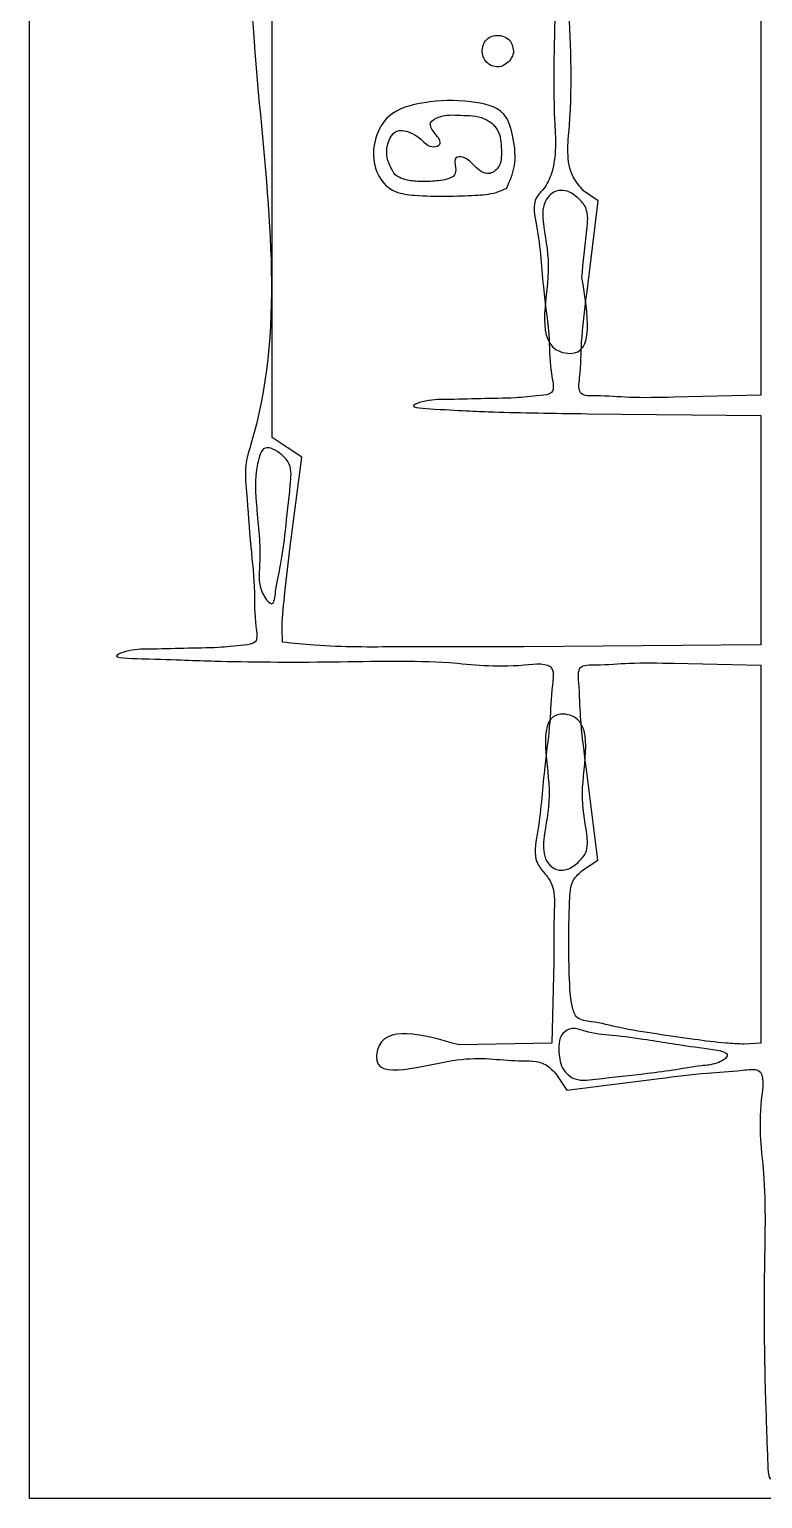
# Model space of a CAD drawing. Extents: x 15.9 to 97.5, y 243.5 to 291.3.
# Drawn here: x 15.85 to 25.06, y 243.53 to 261.96 of the extents above; entities that cross this region are included whole.
import ezdxf

# ---------------------------------------------------------------- set-up
doc = ezdxf.new("R2010")
doc.units = 0
for name, color, linetype in [('black', 7, 'CONTINUOUS'), ('blue', 7, 'CONTINUOUS'), ('red', 7, 'CONTINUOUS')]:
    doc.layers.add(name, color=color, linetype=linetype)

msp = doc.modelspace()

# ---------------------------------------------------------------- linework, layer by layer
at = {"layer": 'black', "color": 7}
for points in [[(15.851808, 267.403162), (15.851808, 291.279162), (56.661142, 291.279162), (97.470476, 291.279162), (97.470476, 267.403162), (97.470476, 243.527163), (56.661142, 243.527163), (15.851808, 243.527163)], [(21.931927, 261.668224)], [(20.444593, 260.134912)], [(21.846215, 259.969427)], [(19.031496, 254.272244)], [(23.72581, 249.356699)]]:
    msp.add_lwpolyline(points, close=True, dxfattribs=at)
for points in [[(22.080155, 276.188447), (25.038139, 276.166167), (25.038139, 266.768167), (25.038139, 257.370168), (23.944342, 257.346368)], [(19.128273, 255.471738), (19.27401, 256.59202), (19.086907, 256.716251), (18.899804, 256.840483), (18.899804, 265.159496), (18.899804, 273.478509), (19.081808, 273.599354), (19.263812, 273.720201), (19.116931, 274.889404)], [(22.850574, 258.639768), (22.995941, 259.811627), (22.810542, 259.934727)], [(22.857968, 257.138771), (25.038134, 257.116171), (25.038134, 255.676837), (25.038134, 254.237504), (22.059297, 254.215264)], [(23.944346, 254.007302), (25.038143, 253.983502), (25.038143, 251.612835), (25.038143, 249.242169), (24.826477, 249.229699)], [(22.807145, 251.416688), (22.98915, 251.537534), (22.842269, 252.706738)], [(22.437524, 250.257222), (22.413494, 249.242179), (21.249327, 249.218619)], [(22.476392, 248.840921), (22.602273, 248.651334), (23.765032, 248.798446)]]:
    msp.add_lwpolyline(points, dxfattribs=at)
for points, knots in [([(20.995365, 276.398201), (20.186804, 276.400063), (18.875436, 276.403084), (18.054789, 276.32508), (16.792334, 276.350455), (17.130996, 276.215948), (17.395654, 276.223299), (17.796956, 276.205154), (18.204626, 276.204592), (18.485925, 276.178707), (18.74358, 276.134962), (18.677889, 275.801329), (18.699627, 275.416511), (18.628098, 274.804252), (18.600559, 274.240219), (18.547017, 273.800111), (19.113764, 272.236091), (18.447388, 267.905706), (18.498889, 262.428204), (19.068476, 258.09284), (18.548709, 256.486303), (18.589971, 256.051869), (18.622929, 255.51205), (18.690591, 254.933642), (18.6723, 254.574848), (18.735404, 254.254915), (18.471442, 254.228377), (18.196174, 254.197902), (17.790933, 254.19881), (17.391156, 254.179824), (17.135393, 254.188731), (16.838931, 254.074395), (17.665179, 254.055665), (18.2453, 254.027071), (19.677487, 254.015351), (20.993929, 254.058728), (21.782216, 253.939055), (22.460701, 254.03478), (22.402088, 253.628767), (22.393165, 253.23884), (22.302479, 252.593824), (22.268098, 252.031394), (22.169698, 251.55446), (22.319835, 251.376687), (22.4544, 251.202153), (22.436134, 250.796428), (22.436967, 250.47332), (22.437524, 250.257222)], [0, 0, 0, 0, 2.202731, 3.572509, 4.045874, 4.161769, 4.457547, 4.897743, 5.346038, 5.660758, 5.8045, 6.012163, 6.469587, 7.079265, 7.799179, 8.19829, 8.370702, 12.746351, 20.763233, 25.196875, 25.397897, 25.791342, 26.477701, 27.049987, 27.478647, 27.672239, 27.818866, 28.140704, 28.571713, 29.01435, 29.308929, 29.423955, 29.740378, 30.654815, 32.13217, 33.600839, 34.540561, 34.892349, 35.097755, 35.555792, 36.168791, 36.983371, 37.335234, 37.494146, 37.657957, 37.984498, 38.643913, 38.643913, 38.643913, 38.643913]), ([(22.810542, 259.934727), (22.762383, 259.9921), (22.573894, 260.216648), (22.691722, 261.117477), (22.613502, 262.213978), (22.611065, 263.554574), (22.623036, 264.133324), (22.540407, 264.838982), (22.457885, 264.131605), (22.470866, 263.550974), (22.460769, 262.243885), (22.415903, 261.130839), (22.481203, 260.293372), (22.334406, 259.975676), (22.152337, 259.80762), (22.27035, 259.31927), (22.287871, 258.762897), (22.391907, 258.104592), (22.379284, 257.724046), (22.462558, 257.383905), (22.194574, 257.359441), (21.920895, 257.330193), (21.518077, 257.331463), (21.116653, 257.312988), (20.866973, 257.320344), (20.577198, 257.21764), (21.256445, 257.179555), (21.742184, 257.154117), (22.435502, 257.144582), (22.857968, 257.138771)], [0, 0, 0, 0, 0.219994, 0.861025, 2.485124, 3.747858, 4.533593, 4.807602, 5.082282, 5.870056, 7.136189, 8.679668, 9.354548, 9.565833, 9.712256, 10.06049, 10.884744, 11.503689, 11.964053, 12.16742, 12.312032, 12.632703, 13.063305, 13.501661, 13.798342, 13.914903, 14.182853, 14.931951, 16.100376, 16.100376, 16.100376, 16.100376]), ([(21.931927, 261.668224), (21.924986, 261.722858), (21.910983, 261.83307), (21.744008, 261.907755), (21.572857, 261.851882), (21.516866, 261.678263), (21.589605, 261.520762), (21.736431, 261.473394), (21.837868, 261.524055), (21.902691, 261.58536), (21.922328, 261.641017), (21.931927, 261.668224)], [0, 0, 0, 0, 0.155404, 0.313495, 0.475558, 0.63762, 0.79571, 0.951115, 1.036558, 1.1259, 1.21134, 1.21134, 1.21134, 1.21134]), ([(21.846208, 259.969429), (21.884078, 260.057568), (21.971998, 260.262193), (21.938281, 260.586255), (21.831487, 260.978415), (21.329562, 261.079654), (20.856386, 261.067626), (20.372805, 260.946636), (20.179251, 260.608301), (20.157224, 260.295094), (20.263575, 260.040017), (20.466322, 259.901887), (20.744388, 259.871598), (21.078737, 259.863375), (21.419728, 259.877897), (21.677275, 259.893723), (21.801898, 259.949568), (21.846215, 259.969427)], [0, 0, 0, 0, 0.28302, 0.657063, 0.967473, 1.406723, 1.993886, 2.469617, 2.782185, 3.091853, 3.391207, 3.559513, 3.802754, 4.213002, 4.567338, 4.829881, 4.974765, 4.974765, 4.974765, 4.974765]), ([(20.444594, 260.13491), (20.406664, 260.197973), (20.330285, 260.324962), (20.336936, 260.534238), (20.433998, 260.695582), (20.567936, 260.693873), (20.669863, 260.655697), (20.785548, 260.577336), (20.880897, 260.461372), (21.055524, 260.523202), (20.940826, 260.655751), (20.847918, 260.792204), (21.051159, 260.898033), (21.27056, 260.879473), (21.545482, 260.880907), (21.765422, 260.702308), (21.780452, 260.460096), (21.781894, 260.238875), (21.601183, 260.112283), (21.436632, 260.240133), (21.346095, 260.359554), (21.174204, 260.368083), (21.208618, 260.234653), (21.205148, 260.120174), (21.057736, 260.064711), (20.897481, 260.052471), (20.711144, 260.051748), (20.556244, 260.070458), (20.476973, 260.116219), (20.444593, 260.134912)], [0, 0, 0, 0, 0.216117, 0.435188, 0.60975, 0.698264, 0.810906, 0.933971, 1.122489, 1.206972, 1.357221, 1.498631, 1.626864, 1.901494, 2.200418, 2.416249, 2.673341, 2.901009, 3.03818, 3.230644, 3.425611, 3.507746, 3.632243, 3.725826, 3.83538, 4.042476, 4.229184, 4.390307, 4.501572, 4.501572, 4.501572, 4.501572]), ([(23.944342, 257.346368), (23.752969, 257.341479), (23.418494, 257.332934), (23.067533, 257.368799), (22.730695, 257.354591), (22.778598, 257.702358), (22.778582, 258.077068), (22.824251, 258.434021), (22.850574, 258.639768)], [0, 0, 0, 0, 0.560912, 0.980344, 1.169797, 1.366225, 1.812263, 2.419194, 2.419194, 2.419194, 2.419194]), ([(19.031503, 254.272233), (19.028893, 254.336731), (19.020449, 254.545352), (19.067435, 254.945548), (19.106123, 255.280165), (19.128273, 255.471738)], [0, 0, 0, 0, 0.193481, 0.625815, 1.204816, 1.204816, 1.204816, 1.204816]), ([(22.059297, 254.215264), (21.535745, 254.216071), (20.660675, 254.217419), (19.648839, 254.205702), (19.16526, 254.257826), (19.031496, 254.272244)], [0, 0, 0, 0, 1.571388, 2.626429, 3.029862, 3.029862, 3.029862, 3.029862]), ([(22.842269, 252.706738), (22.814985, 252.920455), (22.768979, 253.280816), (22.761332, 253.659463), (22.730606, 253.994996), (23.06411, 253.983163), (23.417763, 254.020331), (23.752872, 254.012039), (23.944346, 254.007302)], [0, 0, 0, 0, 0.631251, 1.064386, 1.252494, 1.444827, 1.866098, 2.42768, 2.42768, 2.42768, 2.42768]), ([(23.725808, 249.356697), (23.569417, 249.380125), (23.291299, 249.421787), (22.978644, 249.508677), (22.719923, 249.530191), (22.648878, 249.748219), (22.631882, 250.043359), (22.620879, 250.496045), (22.631434, 250.916713), (22.64423, 251.27705), (22.761129, 251.377247), (22.807145, 251.416688)], [0, 0, 0, 0, 0.469105, 0.834233, 1.01739, 1.157867, 1.455553, 1.932767, 2.4916, 2.762273, 2.937989, 2.937989, 2.937989, 2.937989]), ([(21.249327, 249.218619), (20.783398, 249.351302), (20.279024, 249.494933), (20.146759, 248.739549), (21.276552, 249.13832), (21.82235, 249.005175), (22.31173, 249.028855), (22.433087, 248.890346), (22.476392, 248.840921)], [0, 0, 0, 0, 1.028458, 1.113319, 2.123264, 2.902552, 3.245908, 3.436409, 3.436409, 3.436409, 3.436409]), ([(24.826477, 249.229699), (24.750266, 249.233184), (24.54147, 249.242733), (24.174742, 249.290904), (23.884649, 249.33342), (23.72581, 249.356699)], [0, 0, 0, 0, 0.228802, 0.626852, 1.108554, 1.108554, 1.108554, 1.108554]), ([(23.765032, 248.798446), (23.967216, 248.824779), (24.319903, 248.870715), (24.701616, 248.884207), (25.105468, 248.944539), (24.983737, 248.256751), (25.112197, 247.526007), (25.069509, 246.304652), (25.083683, 244.99611), (25.107347, 244.446432), (25.131954, 243.672945), (25.243354, 243.965083), (25.235137, 244.219384), (25.244321, 244.471479), (25.249835, 244.622841)], [0, 0, 0, 0, 0.599974, 1.046582, 1.244415, 1.613246, 2.536707, 3.829091, 5.212375, 6.070397, 6.368213, 6.483238, 6.777817, 7.220454, 7.220454, 7.220454, 7.220454])]:
    msp.add_open_spline(points, degree=3, knots=knots, dxfattribs=at)
at = {"layer": 'blue', "color": 7}
for points in [[(15.851808, 267.403162), (15.851808, 291.279162), (56.661142, 291.279162), (97.470476, 291.279162), (97.470476, 267.403162), (97.470476, 243.527163), (56.661142, 243.527163), (15.851808, 243.527163)], [(21.931927, 261.668224)], [(20.444593, 260.134912)], [(21.846224, 259.969413)], [(19.031505, 254.27223)], [(23.725819, 249.356685)]]:
    msp.add_lwpolyline(points, close=True, dxfattribs=at)
for points in [[(22.080164, 276.188433), (25.038148, 276.166153), (25.038148, 266.768153), (25.038148, 257.370154), (23.944351, 257.346354)], [(19.128282, 255.471724), (19.274019, 256.592006), (19.086916, 256.716237), (18.899813, 256.840469), (18.899813, 265.159482), (18.899813, 273.478495), (19.081817, 273.59934), (19.263821, 273.720187), (19.11694, 274.88939)], [(22.850583, 258.639754), (22.99595, 259.811613), (22.810551, 259.934713)], [(22.857977, 257.138757), (25.038143, 257.116157), (25.038143, 255.676823), (25.038143, 254.23749), (22.059306, 254.21525)], [(23.944355, 254.007288), (25.038152, 253.983488), (25.038152, 251.612821), (25.038152, 249.242155), (24.826486, 249.229685)], [(22.807154, 251.416674), (22.989159, 251.53752), (22.842278, 252.706724)], [(22.437534, 250.257226), (22.413504, 249.242183), (21.249337, 249.218623)], [(22.476402, 248.840925), (22.602283, 248.651338), (23.765042, 248.79845)]]:
    msp.add_lwpolyline(points, dxfattribs=at)
for points, knots in [([(20.995375, 276.398205), (20.186814, 276.400067), (18.875446, 276.403088), (18.054799, 276.325084), (16.792344, 276.350459), (17.131006, 276.215952), (17.395664, 276.223303), (17.796966, 276.205158), (18.204636, 276.204596), (18.485935, 276.178711), (18.74359, 276.134966), (18.677899, 275.801333), (18.699637, 275.416515), (18.628108, 274.804256), (18.600569, 274.240223), (18.547027, 273.800115), (19.113774, 272.236095), (18.447398, 267.90571), (18.498899, 262.428208), (19.068486, 258.092844), (18.548719, 256.486307), (18.589981, 256.051873), (18.622939, 255.512054), (18.690601, 254.933646), (18.67231, 254.574852), (18.735414, 254.254919), (18.471452, 254.228381), (18.196184, 254.197906), (17.790943, 254.198814), (17.391166, 254.179828), (17.135403, 254.188735), (16.838941, 254.074399), (17.665189, 254.055669), (18.24531, 254.027075), (19.677497, 254.015355), (20.993939, 254.058732), (21.782226, 253.939059), (22.460711, 254.034784), (22.402098, 253.628771), (22.393175, 253.238844), (22.302489, 252.593828), (22.268108, 252.031398), (22.169708, 251.554464), (22.319845, 251.376691), (22.45441, 251.202157), (22.436144, 250.796432), (22.436977, 250.473324), (22.437534, 250.257226)], [0, 0, 0, 0, 2.202731, 3.572509, 4.045874, 4.161769, 4.457547, 4.897743, 5.346038, 5.660758, 5.8045, 6.012163, 6.469587, 7.079265, 7.799179, 8.19829, 8.370702, 12.746351, 20.763233, 25.196875, 25.397897, 25.791342, 26.477701, 27.049987, 27.478647, 27.672239, 27.818866, 28.140704, 28.571713, 29.01435, 29.308929, 29.423955, 29.740378, 30.654815, 32.13217, 33.600839, 34.540561, 34.892349, 35.097755, 35.555792, 36.168791, 36.983371, 37.335234, 37.494146, 37.657957, 37.984498, 38.643913, 38.643913, 38.643913, 38.643913]), ([(22.810551, 259.934713), (22.762392, 259.992086), (22.573903, 260.216634), (22.691731, 261.117463), (22.613511, 262.213964), (22.611074, 263.55456), (22.623045, 264.13331), (22.540416, 264.838968), (22.457894, 264.131591), (22.470875, 263.55096), (22.460778, 262.243871), (22.415912, 261.130825), (22.481212, 260.293358), (22.334415, 259.975662), (22.152346, 259.807606), (22.270359, 259.319256), (22.28788, 258.762883), (22.391916, 258.104578), (22.379293, 257.724032), (22.462567, 257.383891), (22.194583, 257.359427), (21.920904, 257.330179), (21.518086, 257.331449), (21.116662, 257.312974), (20.866982, 257.32033), (20.577207, 257.217626), (21.256454, 257.179541), (21.742193, 257.154103), (22.435511, 257.144568), (22.857977, 257.138757)], [0, 0, 0, 0, 0.219994, 0.861025, 2.485124, 3.747858, 4.533593, 4.807602, 5.082282, 5.870056, 7.136189, 8.679668, 9.354548, 9.565833, 9.712256, 10.06049, 10.884744, 11.503689, 11.964053, 12.16742, 12.312032, 12.632703, 13.063305, 13.501661, 13.798342, 13.914903, 14.182853, 14.931951, 16.100376, 16.100376, 16.100376, 16.100376]), ([(21.931927, 261.668224), (21.924986, 261.722858), (21.910983, 261.83307), (21.744008, 261.907755), (21.572857, 261.851882), (21.516866, 261.678263), (21.589605, 261.520762), (21.736431, 261.473394), (21.837868, 261.524055), (21.902691, 261.58536), (21.922328, 261.641017), (21.931927, 261.668224)], [0, 0, 0, 0, 0.155404, 0.313495, 0.475558, 0.63762, 0.79571, 0.951115, 1.036558, 1.1259, 1.21134, 1.21134, 1.21134, 1.21134]), ([(21.846217, 259.969415), (21.884087, 260.057554), (21.972007, 260.262179), (21.93829, 260.586241), (21.831496, 260.978401), (21.329571, 261.07964), (20.856395, 261.067612), (20.372814, 260.946622), (20.17926, 260.608287), (20.157233, 260.29508), (20.263584, 260.040003), (20.466331, 259.901873), (20.744397, 259.871584), (21.078746, 259.863361), (21.419737, 259.877883), (21.677284, 259.893709), (21.801907, 259.949554), (21.846224, 259.969413)], [0, 0, 0, 0, 0.28302, 0.657063, 0.967473, 1.406723, 1.993886, 2.469617, 2.782185, 3.091853, 3.391207, 3.559513, 3.802754, 4.213002, 4.567338, 4.829881, 4.974765, 4.974765, 4.974765, 4.974765]), ([(20.444594, 260.13491), (20.406664, 260.197973), (20.330285, 260.324962), (20.336936, 260.534238), (20.433998, 260.695582), (20.567936, 260.693873), (20.669863, 260.655697), (20.785548, 260.577336), (20.880897, 260.461372), (21.055524, 260.523202), (20.940826, 260.655751), (20.847918, 260.792204), (21.051159, 260.898033), (21.27056, 260.879473), (21.545482, 260.880907), (21.765422, 260.702308), (21.780452, 260.460096), (21.781894, 260.238875), (21.601183, 260.112283), (21.436632, 260.240133), (21.346095, 260.359554), (21.174204, 260.368083), (21.208618, 260.234653), (21.205148, 260.120174), (21.057736, 260.064711), (20.897481, 260.052471), (20.711144, 260.051748), (20.556244, 260.070458), (20.476973, 260.116219), (20.444593, 260.134912)], [0, 0, 0, 0, 0.216117, 0.435188, 0.60975, 0.698264, 0.810906, 0.933971, 1.122489, 1.206972, 1.357221, 1.498631, 1.626864, 1.901494, 2.200418, 2.416249, 2.673341, 2.901009, 3.03818, 3.230644, 3.425611, 3.507746, 3.632243, 3.725826, 3.83538, 4.042476, 4.229184, 4.390307, 4.501572, 4.501572, 4.501572, 4.501572]), ([(23.944351, 257.346354), (23.752978, 257.341465), (23.418503, 257.33292), (23.067542, 257.368785), (22.730704, 257.354577), (22.778607, 257.702344), (22.778591, 258.077054), (22.82426, 258.434007), (22.850583, 258.639754)], [0, 0, 0, 0, 0.560912, 0.980344, 1.169797, 1.366225, 1.812263, 2.419194, 2.419194, 2.419194, 2.419194]), ([(19.031512, 254.272219), (19.028902, 254.336717), (19.020458, 254.545338), (19.067444, 254.945534), (19.106132, 255.280151), (19.128282, 255.471724)], [0, 0, 0, 0, 0.193481, 0.625815, 1.204816, 1.204816, 1.204816, 1.204816]), ([(22.059306, 254.21525), (21.535754, 254.216057), (20.660684, 254.217405), (19.648848, 254.205688), (19.165269, 254.257812), (19.031505, 254.27223)], [0, 0, 0, 0, 1.571388, 2.626429, 3.029862, 3.029862, 3.029862, 3.029862]), ([(22.842278, 252.706724), (22.814994, 252.920441), (22.768988, 253.280802), (22.761341, 253.659449), (22.730615, 253.994982), (23.064119, 253.983149), (23.417772, 254.020317), (23.752881, 254.012025), (23.944355, 254.007288)], [0, 0, 0, 0, 0.631251, 1.064386, 1.252494, 1.444827, 1.866098, 2.42768, 2.42768, 2.42768, 2.42768]), ([(23.725817, 249.356683), (23.569426, 249.380111), (23.291308, 249.421773), (22.978653, 249.508663), (22.719932, 249.530177), (22.648887, 249.748205), (22.631891, 250.043345), (22.620888, 250.496031), (22.631443, 250.916699), (22.644239, 251.277036), (22.761138, 251.377233), (22.807154, 251.416674)], [0, 0, 0, 0, 0.469105, 0.834233, 1.01739, 1.157867, 1.455553, 1.932767, 2.4916, 2.762273, 2.937989, 2.937989, 2.937989, 2.937989]), ([(21.249337, 249.218623), (20.783408, 249.351306), (20.279034, 249.494937), (20.146769, 248.739553), (21.276562, 249.138324), (21.82236, 249.005179), (22.31174, 249.028859), (22.433097, 248.89035), (22.476402, 248.840925)], [0, 0, 0, 0, 1.028458, 1.113319, 2.123264, 2.902552, 3.245908, 3.436409, 3.436409, 3.436409, 3.436409]), ([(24.826486, 249.229685), (24.750275, 249.23317), (24.541479, 249.242719), (24.174751, 249.29089), (23.884658, 249.333406), (23.725819, 249.356685)], [0, 0, 0, 0, 0.228802, 0.626852, 1.108554, 1.108554, 1.108554, 1.108554]), ([(23.765042, 248.79845), (23.967226, 248.824783), (24.319913, 248.870719), (24.701626, 248.884211), (25.105478, 248.944543), (24.983747, 248.256755), (25.112207, 247.526011), (25.069519, 246.304656), (25.083693, 244.996114), (25.107357, 244.446436), (25.131964, 243.672949), (25.243364, 243.965087), (25.235147, 244.219388), (25.244331, 244.471483), (25.249845, 244.622845)], [0, 0, 0, 0, 0.599974, 1.046582, 1.244415, 1.613246, 2.536707, 3.829091, 5.212375, 6.070397, 6.368213, 6.483238, 6.777817, 7.220454, 7.220454, 7.220454, 7.220454])]:
    msp.add_open_spline(points, degree=3, knots=knots, dxfattribs=at)
at = {"layer": 'red', "color": 7}
for points in [[(15.851808, 267.403162), (15.851808, 291.279162), (56.661142, 291.279162), (97.470476, 291.279162), (97.470476, 267.403162), (97.470476, 243.527163), (56.661142, 243.527163), (15.851808, 243.527163)], [(22.789238, 258.847893)], [(19.067193, 255.671962)], [(22.741541, 251.509935)], [(23.613848, 248.863071)]]:
    msp.add_lwpolyline(points, close=True, dxfattribs=at)
for points, knots in [([(22.789243, 258.847894), (22.80772, 259.043122), (22.834614, 259.327293), (22.881529, 259.695881), (22.743791, 259.849254), (22.629671, 259.93426), (22.490695, 259.949976), (22.374083, 259.887285), (22.281383, 259.721135), (22.320365, 259.380386), (22.438437, 258.833187), (22.185445, 257.970372), (22.954801, 257.832504), (22.866824, 258.37206), (22.789238, 258.847893)], [0, 0, 0, 0, 0.602715, 0.877306, 1.031216, 1.194206, 1.295081, 1.433869, 1.562949, 1.84407, 2.406086, 3.423326, 3.55234, 4.515732, 4.515732, 4.515732, 4.515732]), ([(19.067192, 255.671962), (19.087484, 255.857585), (19.117039, 256.127947), (19.152763, 256.485786), (19.013407, 256.643502), (18.780307, 256.77962), (18.674845, 256.364223), (18.70413, 255.928106), (18.774633, 255.339319), (18.706035, 254.943351), (18.921562, 254.697701), (18.951767, 255.01063), (19.017461, 255.251554), (19.049198, 255.519846), (19.067193, 255.671962)], [0, 0, 0, 0, 0.575143, 0.837701, 0.991902, 1.213939, 1.432897, 1.978198, 2.69041, 3.112933, 3.230904, 3.391367, 3.726298, 4.164843, 4.164843, 4.164843, 4.164843]), ([(22.741537, 251.509936), (22.777882, 251.546104), (22.873641, 251.6414), (22.844269, 251.973023), (22.725659, 252.472639), (22.972017, 253.323639), (22.204809, 253.414798), (22.446987, 252.476678), (22.328959, 251.973505), (22.291847, 251.633602), (22.37682, 251.463686), (22.492954, 251.403362), (22.629867, 251.418998), (22.698891, 251.475205), (22.741541, 251.509935)], [0, 0, 0, 0, 0.148505, 0.391277, 0.904205, 1.893084, 2.018755, 2.97268, 3.530733, 3.81492, 3.942828, 4.077831, 4.177584, 4.338894, 4.338894, 4.338894, 4.338894]), ([(23.613848, 248.863073), (23.734076, 248.878243), (23.958535, 248.906564), (24.256625, 248.96367), (24.461533, 248.972192), (24.730243, 249.121314), (24.056141, 249.206847), (23.728789, 249.264964), (23.198292, 249.342187), (22.887352, 249.359151), (22.679324, 249.449076), (22.507468, 249.358393), (22.495007, 249.146918), (22.517632, 248.942569), (22.692444, 248.755701), (23.095884, 248.806239), (23.402403, 248.839871), (23.613848, 248.863071)], [0, 0, 0, 0, 0.365883, 0.683085, 0.883046, 1.038018, 1.345373, 2.072361, 2.512726, 2.854777, 3.024764, 3.154698, 3.365873, 3.59633, 3.769805, 4.064312, 4.719296, 4.719296, 4.719296, 4.719296])]:
    msp.add_open_spline(points, degree=3, knots=knots, dxfattribs=at)

doc.saveas('drawing.dxf')
